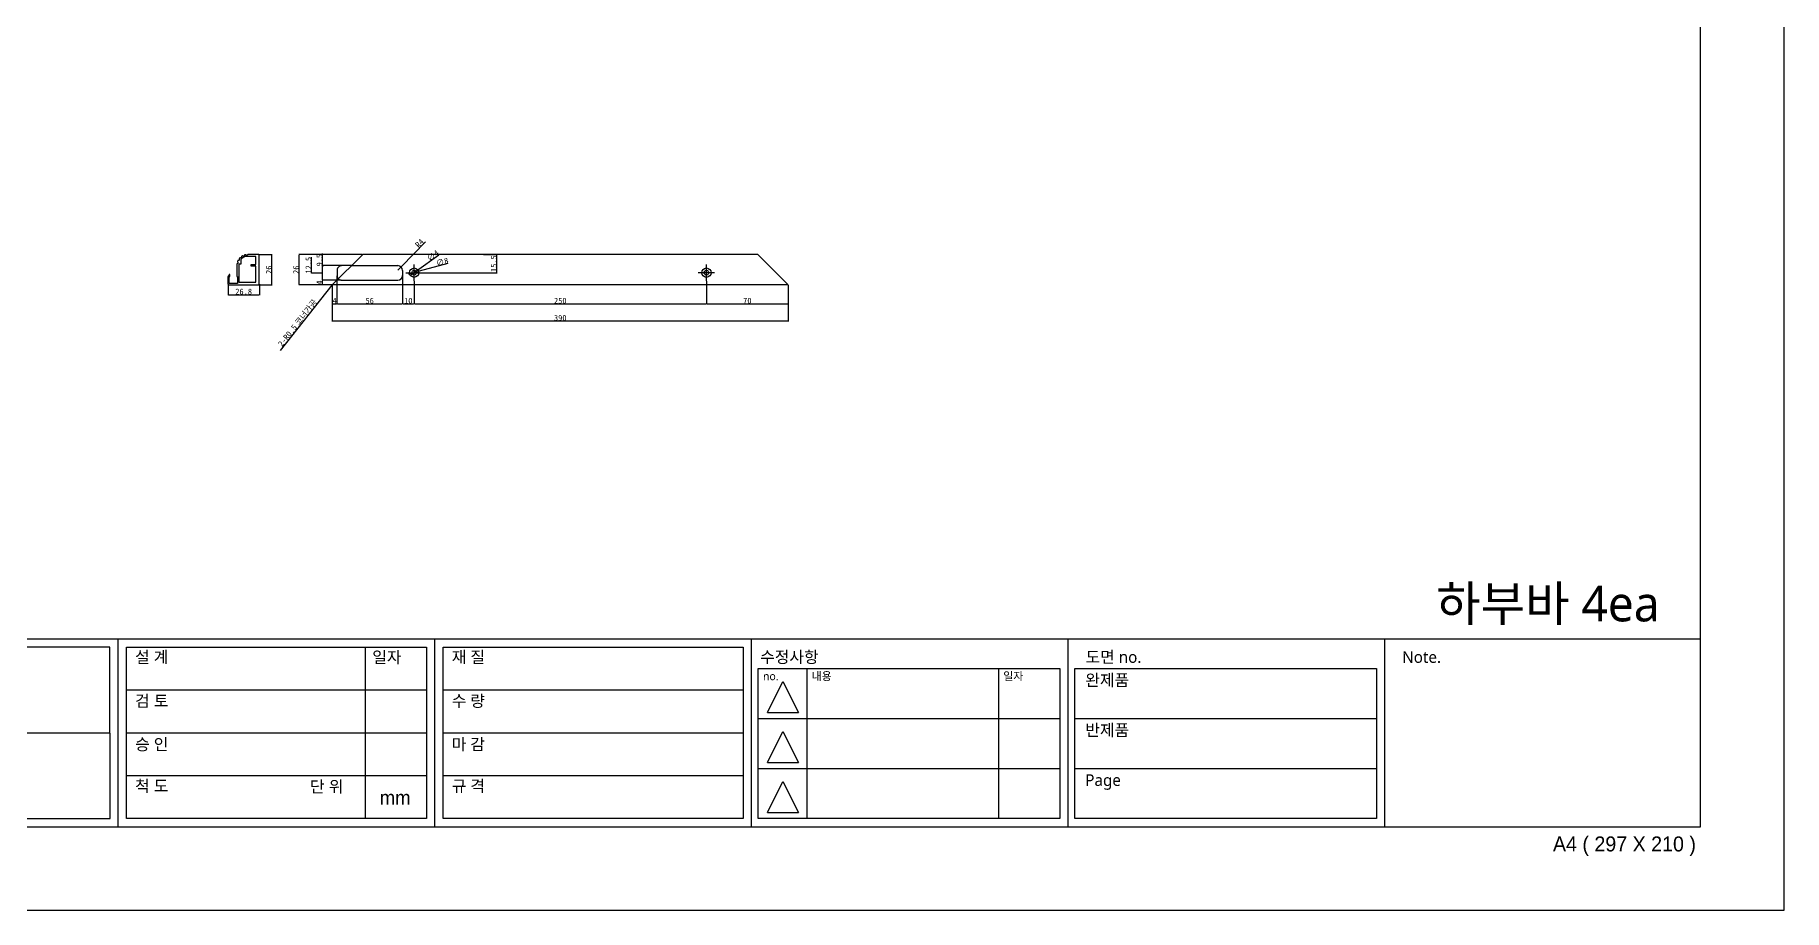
# Model space of a CAD drawing. Header units: millimetres. Extents: x -44117 to 256353, y -2095463 to 65325.
# Drawn here: x -8971 to -7475, y 60403 to 61152 of the extents above; entities that cross this region are included whole.
import ezdxf

# ---------------------------------------------------------------- set-up
doc = ezdxf.new("R2010")
doc.units = ezdxf.units.MM
doc.header["$LTSCALE"] = 10
doc.linetypes.add('CENTER', pattern=[50.8, 31.75, -6.35, 6.35, -6.35])
doc.linetypes.add('HIDDEN', pattern=[9.525, 6.35, -3.175])
doc.layers.add('cen', color=1, linetype='CENTER')
doc.layers.add('hid', color=8, linetype='HIDDEN')
doc.styles.add('고딕', font='')
doc.styles.get('고딕').set_extended_font_data('HYgtrE')
doc.dimstyles.new('hi01 a4 - 1scale', dxfattribs={"dimtxt": 5, "dimasz": 0.5, "dimexe": 0.3, "dimexo": 0.3, "dimgap": 0.2, "dimtad": 1, "dimdec": 1, "dimdsep": 46, "dimtxsty": 'Standard', "dimcen": 1, "dimclrd": 251, "dimclre": 251, "dimclrt": 3, "dimadec": 1, "dimazin": 2, "dimtfac": 1, "dimtdec": 1, "dimtix": 1, "dimtmove": 1, "dimatfit": 3, "dimfxl": 0, "dimarcsym": 0})

# ---------------------------------------------------------------- blocks, each defined once
blk = doc.blocks.new('A$C2EC13F1B')
at = {"color": 7}
for p, q in [((-3.67, -0.83), (-1.17, 4.17)), ((-1.17, 4.17), (1.33, -0.83))]:
    blk.add_line(p, q, dxfattribs=at)
blk.add_lwpolyline([(-3.67, -0.83), (1.33, -0.83)], dxfattribs=at)
blk = doc.blocks.new('a4 1scale')
at = {"color": 8}
for p, q in [((-15144.83, -4477.05), (-14867.83, -4477.05)), ((-15057.67, -4499.62), (-15057.67, -4477.06)), ((-15019.68, -4499.62), (-15019.68, -4477.06)), ((-14981.69, -4499.62), (-14981.69, -4477.06)), ((-14943.7, -4499.62), (-14943.7, -4477.06)), ((-14905.71, -4499.62), (-14905.71, -4477.06)), ((-15028.06, -4478.06), (-15028.06, -4498.62)), ((-14980.9, -4480.63), (-14944.7, -4480.63)), ((-14975.07, -4480.63), (-14975.07, -4498.62)), ((-14952.08, -4480.63), (-14952.08, -4498.62)), ((-14942.91, -4480.63), (-14906.71, -4480.63)), ((-15056.67, -4483.2), (-15020.68, -4483.2)), ((-15018.68, -4483.2), (-14982.69, -4483.2)), ((-14980.9, -4486.63), (-14944.7, -4486.63)), ((-14942.91, -4486.63), (-14906.71, -4486.63)), ((-15096.66, -4488.33), (-15058.67, -4488.34)), ((-15056.67, -4488.34), (-15020.68, -4488.34)), ((-15018.68, -4488.34), (-14982.69, -4488.34)), ((-15056.67, -4493.48), (-15020.68, -4493.48)), ((-15018.68, -4493.48), (-14982.69, -4493.48)), ((-14980.9, -4492.63), (-14944.7, -4492.63)), ((-14942.91, -4492.63), (-14906.71, -4492.63))]:
    blk.add_line(p, q, dxfattribs=at)
for points in [[(-15154.83, -4509.61), (-14857.83, -4509.61), (-14857.83, -4299.61), (-15154.83, -4299.61)], [(-15144.83, -4499.61), (-14867.83, -4499.61), (-14867.83, -4309.61), (-15144.83, -4309.61)]]:
    blk.add_lwpolyline(points, close=True)
for points in [[(-15058.67, -4478.06), (-15096.66, -4478.05), (-15096.66, -4498.61), (-15058.66, -4498.62)], [(-15056.67, -4478.06), (-15020.68, -4478.06), (-15020.68, -4498.62), (-15056.67, -4498.62)], [(-15018.68, -4478.06), (-14982.69, -4478.06), (-14982.69, -4498.62), (-15018.68, -4498.62)]]:
    blk.add_lwpolyline(points, close=True, dxfattribs=at)
for points in [[(-14944.7, -4480.63), (-14944.7, -4498.62), (-14980.9, -4498.62), (-14980.9, -4480.63)], [(-14906.71, -4480.63), (-14906.71, -4498.62), (-14942.91, -4498.62), (-14942.91, -4480.63)]]:
    blk.add_lwpolyline(points, dxfattribs=at)
at = {"color": 8, "xscale": 0.7469071166727064, "yscale": 0.7469071166727064, "zscale": 0.7469071166727064}
for p in [(-14977.06, -4485.3), (-14977.06, -4491.3), (-14977.06, -4497.29)]:
    blk.add_blockref('A$C2EC13F1B', p, dxfattribs=at)
at = {"color": 8, "style": '고딕'}
for s, insert, char_height, width, attachment_point in [('{\\fMalgun Gothic|b0|i0|c129|p50;설 계}', (-15055.65, -4478.55), 1.4003, 21.6513, 1), ('{\\fGulim|b0|i0|c129|p50;일자}', (-15027.2, -4478.57), 1.4, 24.7824, 1), ('{\\fMalgun Gothic|b0|i0|c129|p50;재 질}', (-15017.66, -4478.55), 1.4003, 21.6513, 1), ('{\\fMalgun Gothic|b0|i0|c129|p50;수정사항}', (-14980.67, -4478.55), 1.4003, 21.6513, 1), ('{\\fMalgun Gothic|b0|i0|c129|p50;도면 no.}', (-14941.63, -4478.55), 1.4003, 21.6513, 1), ('{\\fMalgun Gothic|b0|i0|c129|p50;Note.}', (-14903.64, -4478.55), 1.4003, 21.6513, 1), ('{\\fMalgun Gothic|b0|i0|c129|p50;no.}', (-14980.32, -4481.07), 0.96, 25.9815, 1), ('{\\fMalgun Gothic|b0|i0|c129|p50;내용}', (-14974.49, -4481.07), 0.96, 25.9815, 1), ('{\\fMalgun Gothic|b0|i0|c129|p50;일자}', (-14951.5, -4481.07), 0.96, 25.9815, 1), ('{\\fGulim|b0|i0|c129|p50;완\\fMalgun Gothic|b0|i0|c129|p50;제품}', (-14941.66, -4481.32), 1.4003, 21.6513, 1), ('{\\fMalgun Gothic|b0|i0|c129|p50;검 토}', (-15055.65, -4483.82), 1.4003, 21.6513, 1), ('{\\fMalgun Gothic|b0|i0|c129|p50;수 량}', (-15017.66, -4483.82), 1.4003, 21.6513, 1), ('{\\fMalgun Gothic|b0|i0|c129|p50;반제품}', (-14941.66, -4487.32), 1.4003, 21.6513, 1), ('{\\fMalgun Gothic|b0|i0|c129|p50;승 인}', (-15055.65, -4489.02), 1.4003, 21.6513, 1), ('{\\fMalgun Gothic|b0|i0|c129|p50;마 감}', (-15017.66, -4489.02), 1.4003, 21.6513, 1), ('{\\fMalgun Gothic|b0|i0|c129|p50;척 도 }', (-15055.65, -4494.02), 1.4003, 21.6513, 1), ('{\\fGulim|b0|i0|c129|p50;단 위}', (-15034.68, -4494.09), 1.4003, 21.6513, 1), ('{\\fMalgun Gothic|b0|i0|c129|p50;규 격 }', (-15017.66, -4494.02), 1.4003, 21.6513, 1), ('{\\fMalgun Gothic|b0|i0|c129|p50;Page}', (-14941.66, -4493.32), 1.4003, 21.6513, 1), ('mm', (-15024.45, -4496.13), 1.7, 15.2516, 5), ('{\\C8;A4 ( 297 X 210 )}', (-14868.4, -4500.78), 1.8004, 27.0059, 3)]:
    blk.add_mtext(s, dxfattribs=dict(at, insert=insert, char_height=char_height, width=width, attachment_point=attachment_point))
blk = doc.blocks.new('*D933')
at = {"color": 251, "lineweight": -2, "transparency": 16777216}
for p, q in [((-8716.4, 60937.6), (-8716.4, 60921.4)), ((-8712.4, 60945.6), (-8712.4, 60921.4)), ((-8715.9, 60921.7), (-8712.9, 60921.7))]:
    blk.add_line(p, q, dxfattribs=at)
at = {"color": 251, "transparency": 16777216}
for points in [[(-8715.9, 60921.8), (-8715.9, 60921.6), (-8716.4, 60921.7)], [(-8712.9, 60921.8), (-8712.9, 60921.6), (-8712.4, 60921.7)]]:
    blk.add_solid(points, dxfattribs=at)
at = {"layer": 'Defpoints', "color": 0, "transparency": 16777216}
for p in [(-8716.4, 60937.9), (-8712.4, 60945.9), (-8712.4, 60921.7)]:
    blk.add_point(p, dxfattribs=at)
at = {"color": 3, "transparency": 16777216, "insert": (-8714.4, 60924.4), "char_height": 5, "attachment_point": 5}
blk.add_mtext('4', dxfattribs=at)
blk = doc.blocks.new('*D934')
at = {"color": 251, "lineweight": -2, "transparency": 16777216}
for p, q in [((-8712.4, 60937.6), (-8712.4, 60921.4)), ((-8656.4, 60945.6), (-8656.4, 60921.4)), ((-8711.9, 60921.7), (-8656.9, 60921.7))]:
    blk.add_line(p, q, dxfattribs=at)
at = {"color": 251, "transparency": 16777216}
for points in [[(-8711.9, 60921.8), (-8711.9, 60921.6), (-8712.4, 60921.7)], [(-8656.9, 60921.8), (-8656.9, 60921.6), (-8656.4, 60921.7)]]:
    blk.add_solid(points, dxfattribs=at)
at = {"layer": 'Defpoints', "color": 0, "transparency": 16777216}
for p in [(-8712.4, 60937.9), (-8656.4, 60945.9), (-8656.4, 60921.7)]:
    blk.add_point(p, dxfattribs=at)
at = {"color": 3, "transparency": 16777216, "insert": (-8684.4, 60924.4), "char_height": 5, "attachment_point": 5}
blk.add_mtext('56', dxfattribs=at)
blk = doc.blocks.new('*D936')
at = {"color": 251, "lineweight": -2, "transparency": 16777216}
for p, q in [((-8656.4, 60937.6), (-8656.4, 60921.4)), ((-8646.4, 60941.1), (-8646.4, 60921.4)), ((-8655.9, 60921.7), (-8646.9, 60921.7))]:
    blk.add_line(p, q, dxfattribs=at)
at = {"color": 251, "transparency": 16777216}
for points in [[(-8655.9, 60921.8), (-8655.9, 60921.6), (-8656.4, 60921.7)], [(-8646.9, 60921.8), (-8646.9, 60921.6), (-8646.4, 60921.7)]]:
    blk.add_solid(points, dxfattribs=at)
at = {"layer": 'Defpoints', "color": 0, "transparency": 16777216}
for p in [(-8656.4, 60937.9), (-8646.4, 60941.4), (-8646.4, 60921.7)]:
    blk.add_point(p, dxfattribs=at)
at = {"color": 3, "transparency": 16777216, "insert": (-8651.4, 60924.4), "char_height": 5, "attachment_point": 5}
blk.add_mtext('10', dxfattribs=at)
blk = doc.blocks.new('*D937')
at = {"color": 251, "lineweight": -2, "transparency": 16777216}
for p, q in [((-8646.4, 60941.1), (-8646.4, 60921.4)), ((-8396.4, 60941.1), (-8396.4, 60921.4)), ((-8645.9, 60921.7), (-8396.9, 60921.7))]:
    blk.add_line(p, q, dxfattribs=at)
at = {"color": 251, "transparency": 16777216}
for points in [[(-8645.9, 60921.8), (-8645.9, 60921.6), (-8646.4, 60921.7)], [(-8396.9, 60921.8), (-8396.9, 60921.6), (-8396.4, 60921.7)]]:
    blk.add_solid(points, dxfattribs=at)
at = {"layer": 'Defpoints', "color": 0, "transparency": 16777216}
for p in [(-8646.4, 60941.4), (-8396.4, 60941.4), (-8396.4, 60921.7)]:
    blk.add_point(p, dxfattribs=at)
at = {"color": 3, "transparency": 16777216, "insert": (-8521.4, 60924.4), "char_height": 5, "attachment_point": 5}
blk.add_mtext('250', dxfattribs=at)
blk = doc.blocks.new('*D938')
at = {"color": 251, "lineweight": -2, "transparency": 16777216}
for p, q in [((-8716.4, 60937.6), (-8716.4, 60906.7)), ((-8326.4, 60937.6), (-8326.4, 60906.7)), ((-8326.9, 60907), (-8715.9, 60907))]:
    blk.add_line(p, q, dxfattribs=at)
at = {"color": 251, "transparency": 16777216}
for points in [[(-8715.9, 60907.1), (-8715.9, 60906.9), (-8716.4, 60907)], [(-8326.9, 60907.1), (-8326.9, 60906.9), (-8326.4, 60907)]]:
    blk.add_solid(points, dxfattribs=at)
at = {"layer": 'Defpoints', "color": 0, "transparency": 16777216}
for p in [(-8716.4, 60937.9), (-8326.4, 60937.9), (-8716.4, 60907)]:
    blk.add_point(p, dxfattribs=at)
at = {"color": 3, "transparency": 16777216, "insert": (-8521.4, 60909.7), "char_height": 5, "attachment_point": 5}
blk.add_mtext('390', dxfattribs=at)
blk = doc.blocks.new('*D939')
at = {"color": 251, "lineweight": -2, "transparency": 16777216}
for p, q in [((-8396.4, 60937.6), (-8396.4, 60921.4)), ((-8326.4, 60937.6), (-8326.4, 60921.4)), ((-8395.9, 60921.7), (-8326.9, 60921.7))]:
    blk.add_line(p, q, dxfattribs=at)
at = {"color": 251, "transparency": 16777216}
for points in [[(-8395.9, 60921.8), (-8395.9, 60921.6), (-8396.4, 60921.7)], [(-8326.9, 60921.8), (-8326.9, 60921.6), (-8326.4, 60921.7)]]:
    blk.add_solid(points, dxfattribs=at)
at = {"layer": 'Defpoints', "color": 0, "transparency": 16777216}
for p in [(-8396.4, 60937.9), (-8326.4, 60937.9), (-8326.4, 60921.7)]:
    blk.add_point(p, dxfattribs=at)
at = {"color": 3, "transparency": 16777216, "insert": (-8361.4, 60924.4), "char_height": 5, "attachment_point": 5}
blk.add_mtext('70', dxfattribs=at)
blk = doc.blocks.new('*D940')
at = {"color": 251, "lineweight": -2, "transparency": 16777216}
for p, q in [((-8805.6, 60938.6), (-8805.6, 60929.2)), ((-8778.8, 60938.6), (-8778.8, 60929.2)), ((-8805.1, 60929.5), (-8779.3, 60929.5))]:
    blk.add_line(p, q, dxfattribs=at)
at = {"color": 251, "transparency": 16777216}
for points in [[(-8805.1, 60929.6), (-8805.1, 60929.4), (-8805.6, 60929.5)], [(-8779.3, 60929.6), (-8779.3, 60929.4), (-8778.8, 60929.5)]]:
    blk.add_solid(points, dxfattribs=at)
at = {"layer": 'Defpoints', "color": 0, "transparency": 16777216}
for p in [(-8805.6, 60938.9), (-8778.8, 60938.9), (-8778.8, 60929.5)]:
    blk.add_point(p, dxfattribs=at)
at = {"color": 3, "transparency": 16777216, "insert": (-8792.2, 60932.2), "char_height": 5, "attachment_point": 5}
blk.add_mtext('26.8', dxfattribs=at)
blk = doc.blocks.new('*D941')
at = {"color": 251, "lineweight": -2, "transparency": 16777216}
for p, q in [((-8779, 60963.9), (-8767.7, 60963.9)), ((-8768, 60938.4), (-8768, 60963.4)), ((-8779, 60937.9), (-8767.7, 60937.9))]:
    blk.add_line(p, q, dxfattribs=at)
at = {"color": 251, "transparency": 16777216}
for points in [[(-8768.1, 60963.4), (-8767.9, 60963.4), (-8768, 60963.9)], [(-8768.1, 60938.4), (-8767.9, 60938.4), (-8768, 60937.9)]]:
    blk.add_solid(points, dxfattribs=at)
at = {"layer": 'Defpoints', "color": 0, "transparency": 16777216}
for p in [(-8779.3, 60963.9), (-8768, 60963.9), (-8779.3, 60937.9)]:
    blk.add_point(p, dxfattribs=at)
at = {"color": 3, "transparency": 16777216, "insert": (-8770.7, 60950.9), "char_height": 5, "attachment_point": 5, "rotation": 90}
blk.add_mtext('26', dxfattribs=at)
blk = doc.blocks.new('*D942')
at = {"color": 251, "lineweight": -2, "transparency": 16777216}
for p, q in [((-8708.7, 60941.9), (-8725, 60941.9)), ((-8716.7, 60937.9), (-8725, 60937.9)), ((-8724.7, 60938.4), (-8724.7, 60941.4))]:
    blk.add_line(p, q, dxfattribs=at)
at = {"color": 251, "transparency": 16777216}
for points in [[(-8724.8, 60941.4), (-8724.7, 60941.4), (-8724.7, 60941.9)], [(-8724.8, 60938.4), (-8724.7, 60938.4), (-8724.7, 60937.9)]]:
    blk.add_solid(points, dxfattribs=at)
at = {"layer": 'Defpoints', "color": 0, "transparency": 16777216}
for p in [(-8724.7, 60941.9), (-8716.4, 60937.9), (-8708.4, 60941.9)]:
    blk.add_point(p, dxfattribs=at)
at = {"color": 3, "transparency": 16777216, "insert": (-8727.4, 60939.9), "char_height": 5, "attachment_point": 5, "rotation": 90}
blk.add_mtext('4', dxfattribs=at)
blk = doc.blocks.new('*D943')
at = {"color": 251, "lineweight": -2, "transparency": 16777216}
for p, q in [((-8734.1, 60947.9), (-8734.1, 60961.7)), ((-8700.2, 60954.4), (-8725, 60954.4)), ((-8724.7, 60942.4), (-8724.7, 60953.9)), ((-8724.7, 60948.1), (-8734.1, 60947.9)), ((-8708.7, 60941.9), (-8725, 60941.9))]:
    blk.add_line(p, q, dxfattribs=at)
at = {"color": 251, "transparency": 16777216}
for points in [[(-8724.8, 60953.9), (-8724.7, 60953.9), (-8724.7, 60954.4)], [(-8724.8, 60942.4), (-8724.7, 60942.4), (-8724.7, 60941.9)]]:
    blk.add_solid(points, dxfattribs=at)
at = {"layer": 'Defpoints', "color": 0, "transparency": 16777216}
for p in [(-8724.7, 60954.4), (-8699.9, 60954.4), (-8708.4, 60941.9)]:
    blk.add_point(p, dxfattribs=at)
at = {"color": 3, "transparency": 16777216, "insert": (-8736.8, 60954.8), "char_height": 5, "attachment_point": 5, "rotation": 90}
blk.add_mtext('12.5', dxfattribs=at)
blk = doc.blocks.new('*D944')
at = {"color": 251, "lineweight": -2, "transparency": 16777216}
for p, q in [((-8690.7, 60963.9), (-8725, 60963.9)), ((-8724.7, 60964.4), (-8724.7, 60964.9)), ((-8724.7, 60954.4), (-8724.7, 60963.9)), ((-8700.2, 60954.4), (-8725, 60954.4)), ((-8724.7, 60953.9), (-8724.7, 60953.4))]:
    blk.add_line(p, q, dxfattribs=at)
at = {"color": 251, "transparency": 16777216}
for points in [[(-8724.8, 60964.4), (-8724.7, 60964.4), (-8724.7, 60963.9)], [(-8724.8, 60953.9), (-8724.7, 60953.9), (-8724.7, 60954.4)]]:
    blk.add_solid(points, dxfattribs=at)
at = {"layer": 'Defpoints', "color": 0, "transparency": 16777216}
for p in [(-8724.7, 60963.9), (-8690.4, 60963.9), (-8699.9, 60954.4)]:
    blk.add_point(p, dxfattribs=at)
at = {"color": 3, "transparency": 16777216, "insert": (-8727.4, 60959.1), "char_height": 5, "attachment_point": 5, "rotation": 90}
blk.add_mtext('9.5', dxfattribs=at)
blk = doc.blocks.new('*D945')
at = {"color": 251, "lineweight": -2, "transparency": 16777216}
for p, q in [((-8690.7, 60963.9), (-8745, 60963.9)), ((-8744.7, 60938.4), (-8744.7, 60963.4)), ((-8716.7, 60937.9), (-8745, 60937.9))]:
    blk.add_line(p, q, dxfattribs=at)
at = {"color": 251, "transparency": 16777216}
for points in [[(-8744.8, 60963.4), (-8744.7, 60963.4), (-8744.7, 60963.9)], [(-8744.8, 60938.4), (-8744.7, 60938.4), (-8744.7, 60937.9)]]:
    blk.add_solid(points, dxfattribs=at)
at = {"layer": 'Defpoints', "color": 0, "transparency": 16777216}
for p in [(-8744.7, 60963.9), (-8690.4, 60963.9), (-8716.4, 60937.9)]:
    blk.add_point(p, dxfattribs=at)
at = {"color": 3, "transparency": 16777216, "insert": (-8747.4, 60950.9), "char_height": 5, "attachment_point": 5, "rotation": 90}
blk.add_mtext('26', dxfattribs=at)
blk = doc.blocks.new('*D946')
at = {"color": 251, "lineweight": -2, "transparency": 16777216}
for p, q in [((-8636.8, 60974.8), (-8657.2, 60953.6)), ((-8660.4, 60950.4), (-8657.6, 60953.3))]:
    blk.add_line(p, q, dxfattribs=at)
at = {"color": 251, "transparency": 16777216}
blk.add_solid([(-8657.3, 60953.7), (-8657.2, 60953.6), (-8657.6, 60953.3)], dxfattribs=at)
at = {"layer": 'Defpoints', "color": 0, "transparency": 16777216}
for p in [(-8660.4, 60950.4), (-8657.6, 60953.3)]:
    blk.add_point(p, dxfattribs=at)
at = {"color": 3, "transparency": 16777216, "insert": (-8641.8, 60973.6), "char_height": 5, "attachment_point": 5, "rotation": 46.0155}
blk.add_mtext('R4', dxfattribs=at)
blk = doc.blocks.new('*D947')
at = {"color": 251, "lineweight": -2, "transparency": 16777216}
for p, q in [((-8650.2, 60947.3), (-8642.5, 60949.5)), ((-8617.5, 60956.3), (-8642, 60949.6)), ((-8650.7, 60947.2), (-8651.2, 60947.1))]:
    blk.add_line(p, q, dxfattribs=at)
at = {"color": 251, "transparency": 16777216}
for points in [[(-8642, 60949.7), (-8642, 60949.5), (-8642.5, 60949.5)], [(-8650.7, 60947.3), (-8650.7, 60947.1), (-8650.2, 60947.3)]]:
    blk.add_solid(points, dxfattribs=at)
at = {"layer": 'Defpoints', "color": 0, "transparency": 16777216}
for p in [(-8642.5, 60949.5), (-8650.2, 60947.3)]:
    blk.add_point(p, dxfattribs=at)
at = {"color": 3, "transparency": 16777216, "insert": (-8622.4, 60957.7), "char_height": 5, "attachment_point": 5, "rotation": 15.2797}
blk.add_mtext('∅8', dxfattribs=at)
blk = doc.blocks.new('*D948')
at = {"color": 251, "lineweight": -2, "transparency": 16777216}
for p, q in [((-8648, 60947.2), (-8644.7, 60949.6)), ((-8625.3, 60963.4), (-8644.3, 60949.8)), ((-8648.4, 60946.9), (-8648.8, 60946.7))]:
    blk.add_line(p, q, dxfattribs=at)
at = {"color": 251, "transparency": 16777216}
for points in [[(-8644.4, 60949.9), (-8644.3, 60949.8), (-8644.7, 60949.6)], [(-8648.5, 60947), (-8648.4, 60946.9), (-8648, 60947.2)]]:
    blk.add_solid(points, dxfattribs=at)
at = {"layer": 'Defpoints', "color": 0, "transparency": 16777216}
for p in [(-8644.7, 60949.6), (-8648, 60947.2)]:
    blk.add_point(p, dxfattribs=at)
at = {"color": 3, "transparency": 16777216, "insert": (-8630.4, 60963.1), "char_height": 5, "attachment_point": 5, "rotation": 35.4698}
blk.add_mtext('∅4', dxfattribs=at)
blk = doc.blocks.new('*D949')
at = {"color": 251, "lineweight": -2, "transparency": 16777216}
for p, q in [((-8587.2, 60963.9), (-8575.3, 60963.9)), ((-8575.6, 60948.9), (-8575.6, 60963.4)), ((-8639.1, 60948.4), (-8575.3, 60948.4))]:
    blk.add_line(p, q, dxfattribs=at)
at = {"color": 251, "transparency": 16777216}
for points in [[(-8575.7, 60963.4), (-8575.5, 60963.4), (-8575.6, 60963.9)], [(-8575.7, 60948.9), (-8575.5, 60948.9), (-8575.6, 60948.4)]]:
    blk.add_solid(points, dxfattribs=at)
at = {"layer": 'Defpoints', "color": 0, "transparency": 16777216}
for p in [(-8587.5, 60963.9), (-8575.6, 60963.9), (-8639.4, 60948.4)]:
    blk.add_point(p, dxfattribs=at)
at = {"color": 3, "transparency": 16777216, "insert": (-8578.3, 60956.1), "char_height": 5, "attachment_point": 5, "rotation": 90}
blk.add_mtext('15.5', dxfattribs=at)
blk = doc.blocks.new('*D935')
at = {"color": 251, "lineweight": -2, "transparency": 16777216}
for p, q in [((-8760.7, 60881.9), (-8716.5, 60937.6)), ((-8715.9, 60938.4), (-8716.2, 60938))]:
    blk.add_line(p, q, dxfattribs=at)
blk.add_arc((-8715.9, 60938.4), 0.5, 214.3775, 265.9699, dxfattribs=at)
at = {"color": 251, "transparency": 16777216}
blk.add_solid([(-8716.6, 60937.7), (-8716.4, 60937.6), (-8716.2, 60938)], dxfattribs=at)
at = {"layer": 'Defpoints', "color": 0, "transparency": 16777216}
for p in [(-8716.2, 60938), (-8715.9, 60938.4)]:
    blk.add_point(p, dxfattribs=at)
at = {"color": 3, "transparency": 16777216, "insert": (-8745.9, 60905.3), "char_height": 5, "attachment_point": 5, "rotation": 51.5924}
blk.add_mtext('2-R0.5{\\f굴림|b0|i0|c129|p50; 코너가공}', dxfattribs=at)

msp = doc.modelspace()

# ---------------------------------------------------------------- linework, layer by layer
for p, q in [((-8716.36849, 60937.89676), (-8690.37103, 60963.89423)), ((-8352.36596, 60963.89423), (-8690.37103, 60963.89423)), ((-8326.36849, 60937.89676), (-8352.36596, 60963.89423)), ((-8699.86849, 60954.39676), (-8660.36849, 60954.39676)), ((-8656.36849, 60950.39676), (-8656.36849, 60945.89676)), ((-8326.36849, 60937.89676), (-8716.36849, 60937.89676)), ((-8708.36849, 60941.89676), (-8660.36849, 60941.89676))]:
    msp.add_line(p, q)
for points in [[(-8778.84802, 60938.39676), (-8778.84802, 60963.39423, 0.4142135624), (-8779.34802, 60963.89423), (-8788.54639, 60963.89423, 0.4142135624), (-8788.84639, 60963.59423), (-8788.84639, 60963.58917, -0.4043730092), (-8789.13628, 60963.28934, 0.022416536), (-8789.90465, 60963.22887, -0.4043730092), (-8790.23787, 60963.47966, 0.424123069), (-8790.59107, 60963.72729, 0.022416536), (-8791.3928, 60963.53481, 0.424123069), (-8791.59508, 60963.15382, -0.4043730092), (-8791.77813, 60962.77909, 0.022416536), (-8792.4902, 60962.48414, -0.4043730092), (-8792.88461, 60962.61968, 0.424123069), (-8793.29704, 60962.74604, 0.022416536), (-8794.00006, 60962.31524, 0.424123069), (-8794.07471, 60961.89039, -0.4043730092), (-8794.133, 60961.47743, 0.022416536), (-8794.71907, 60960.97687, -0.4043730092), (-8795.13607, 60960.9839, 0.4241230691), (-8795.56736, 60960.97663, 0.022416536), (-8796.10284, 60960.34967, 0.424123069), (-8796.04255, 60959.92255, -0.4043730092), (-8795.97038, 60959.51179, 0.022416536), (-8796.37309, 60958.85462, -0.4043730092), (-8796.77184, 60958.73245, 0.424123069), (-8797.17978, 60958.59226, 0.022416536), (-8797.49531, 60957.8305, 0.4241230691), (-8797.30599, 60957.44292, -0.4043730092), (-8797.11041, 60957.07457, 0.022416536), (-8797.29034, 60956.32512, -0.4043730092), (-8797.63182, 60956.08571, 0.424123069), (-8797.97647, 60955.82631, 0.0308511276), (-8798.04639, 60954.69423), (-8798.04639, 60945.39676, 0.4142135624), (-8797.74639, 60945.09676), (-8797.64639, 60945.09676, -0.4142135624), (-8797.44639, 60944.89676), (-8797.44639, 60939.39676, -0.4142135624), (-8797.74639, 60939.09676), (-8804.34639, 60939.09676, -0.4142135624), (-8804.64639, 60939.39676), (-8804.64639, 60944.89676, -0.4142135624), (-8804.44639, 60945.09676), (-8804.34639, 60945.09676, 0.4142135624), (-8804.04639, 60945.39676), (-8804.04639, 60946.59676, 0.855700792), (-8804.63205, 60946.6884), (-8805.64639, 60944.84736), (-8805.64639, 60938.89676, 0.4142135624), (-8804.64639, 60937.89676), (-8779.34802, 60937.89676, 0.4142135623), (-8778.84802, 60938.39676)], [(-8794.64639, 60955.59676), (-8796.44639, 60955.59676), (-8796.44639, 60940.39676), (-8781.84639, 60940.39676), (-8781.84639, 60954.09676), (-8785.64639, 60954.09676, -0.4142135624), (-8785.84639, 60954.29676), (-8785.84639, 60955.19676, -0.4142135624), (-8785.64639, 60955.39676), (-8781.84639, 60955.39676), (-8781.84639, 60962.29423), (-8788.84639, 60962.29423, 0.2205202393), (-8794.64639, 60959.60544), (-8794.64639, 60955.59676)]]:
    msp.add_lwpolyline(points, format="xyb", close=True)
for centre, radius in [((-8646.36849, 60948.39676), 4), ((-8646.36849, 60948.39676), 2), ((-8396.36849, 60948.39676), 4), ((-8396.36849, 60948.39676), 2)]:
    msp.add_circle(centre, radius)
for centre, start, end in [((-8660.36849, 60950.39676), 0, 90), ((-8708.36849, 60945.89676), 225, 270), ((-8660.36849, 60945.89676), 270, 0)]:
    msp.add_arc(centre, 4, start, end)
at = {"layer": 'cen'}
for p, q in [((-8646.36849, 60941.39676), (-8646.36849, 60955.39676)), ((-8396.36849, 60941.39676), (-8396.36849, 60955.39676)), ((-8653.36849, 60948.39676), (-8639.36849, 60948.39676)), ((-8389.36849, 60948.39676), (-8403.36849, 60948.39676))]:
    msp.add_line(p, q, dxfattribs=at)
at = {"layer": 'hid'}
for p, q in [((-8712.36849, 60950.39676), (-8712.36849, 60945.89676)), ((-8699.86849, 60954.39676), (-8708.36849, 60954.39676))]:
    msp.add_line(p, q, dxfattribs=at)
for centre, start, end in [((-8708.36849, 60950.39676), 90, 180), ((-8708.36849, 60945.89676), 180, 225)]:
    msp.add_arc(centre, 4, start, end, dxfattribs=at)

# ---------------------------------------------------------------- block references
at = {"color": 1, "xscale": 7.1296875, "yscale": 7.1296875, "zscale": 7.1296875}
msp.add_blockref('a4 1scale', (98457.02373, 92555.23621), dxfattribs=at)

# ---------------------------------------------------------------- texts
at = {"color": 142, "insert": (-7676.56707, 60663.59195), "char_height": 30.2674587, "width": 876.8281441, "attachment_point": 5, "style": '고딕'}
msp.add_mtext('{\\fMalgun Gothic|b0|i0|c129|p50;하부바 4ea}', dxfattribs=at)

# ---------------------------------------------------------------- dimensions: what is measured, and where the dimension line sits
dim = msp.add_radius_dim(center=(-8660.36849, 60950.39676), mpoint=(-8657.59064, 60953.27487), dimstyle='hi01 a4 - 1scale')
dim.commit()
dim.dimension.update_dxf_attribs({"geometry": '*D946', "text_midpoint": (-8639.811, 60971.69621), "dimtype": 164})
for base, p1, p2, angle, picture, middle in [((-8768.02453, 60963.89423), (-8779.34802, 60937.89676), (-8779.34802, 60963.89423), 270, '*D941', (-8770.72453, 60950.8955)), ((-8744.73523, 60963.89423), (-8716.36849, 60937.89676), (-8690.37103, 60963.89423), 270, '*D945', (-8747.43523, 60950.8955)), ((-8724.74967, 60963.89423), (-8699.86849, 60954.39676), (-8690.37103, 60963.89423), 270, '*D944', (-8727.44967, 60959.1455)), ((-8575.60733, 60963.89423), (-8639.36849, 60948.39676), (-8587.54315, 60963.89423), 270, '*D949', (-8578.30733, 60956.1455)), ((-8724.74967, 60941.89676), (-8716.36849, 60937.89676), (-8708.36849, 60941.89676), 270, '*D942', (-8727.44967, 60939.89676)), ((-8712.36849, 60921.72601), (-8716.36849, 60937.89676), (-8712.36849, 60945.89676), 180, '*D933', (-8714.36849, 60924.42601)), ((-8656.36849, 60921.72601), (-8712.36849, 60937.89676), (-8656.36849, 60945.89676), 180, '*D934', (-8684.36849, 60924.42601)), ((-8646.36849, 60921.72601), (-8656.36849, 60937.89676), (-8646.36849, 60941.39676), 180, '*D936', (-8651.36849, 60924.42601))]:
    dim = msp.add_linear_dim(base=base, p1=p1, p2=p2, angle=angle, dimstyle='hi01 a4 - 1scale')
    dim.commit()
    dim.dimension.update_dxf_attribs({"geometry": picture, "text_midpoint": middle})
for p1, p2, picture, middle in [((-8647.99734, 60947.23621), (-8644.73965, 60949.55731), '*D948', (-8628.81894, 60960.90079)), ((-8650.2271, 60947.34263), (-8642.50989, 60949.45089), '*D947', (-8621.71296, 60955.13238))]:
    dim = msp.add_diameter_dim_2p(p1=p1, p2=p2, dimstyle='hi01 a4 - 1scale')
    dim.commit()
    dim.dimension.update_dxf_attribs({"geometry": picture, "text_midpoint": middle, "dimtype": 163})
dim = msp.add_linear_dim(base=(-8724.74967, 60954.39676), p1=(-8708.36849, 60941.89676), p2=(-8699.86849, 60954.39676), angle=270, dimstyle='hi01 a4 - 1scale')
dim.commit()
dim.dimension.update_dxf_attribs({"geometry": '*D943', "text_midpoint": (-8734.07626, 60948.14676), "dimtype": 160})
for base, p1, p2, picture, middle in [((-8778.84802, 60929.4742), (-8805.64639, 60938.89676), (-8778.84802, 60938.89676), '*D940', (-8792.2472, 60932.1742)), ((-8716.36849, 60907.0051), (-8326.36849, 60937.89676), (-8716.36849, 60937.89676), '*D938', (-8521.36849, 60909.7051)), ((-8396.36849, 60921.72601), (-8646.36849, 60941.39676), (-8396.36849, 60941.39676), '*D937', (-8521.36849, 60924.42601)), ((-8326.36849, 60921.72601), (-8396.36849, 60937.89676), (-8326.36849, 60937.89676), '*D939', (-8361.36849, 60924.42601))]:
    dim = msp.add_linear_dim(base=base, p1=p1, p2=p2, dimstyle='hi01 a4 - 1scale')
    dim.commit()
    dim.dimension.update_dxf_attribs({"geometry": picture, "text_midpoint": middle})
dim = msp.add_radius_dim(center=(-8715.86849, 60938.39676), mpoint=(-8716.17912, 60938.00496), text='2-<>{\\f굴림|b0|i0|c129|p50; 코너가공}', dimstyle='hi01 a4 - 1scale', override={"dimtxsty": 'Standard'})
dim.commit()
dim.dimension.update_dxf_attribs({"geometry": '*D935', "text_midpoint": (-8743.55632, 60903.47291), "dimtype": 164})

doc.saveas('drawing.dxf')
